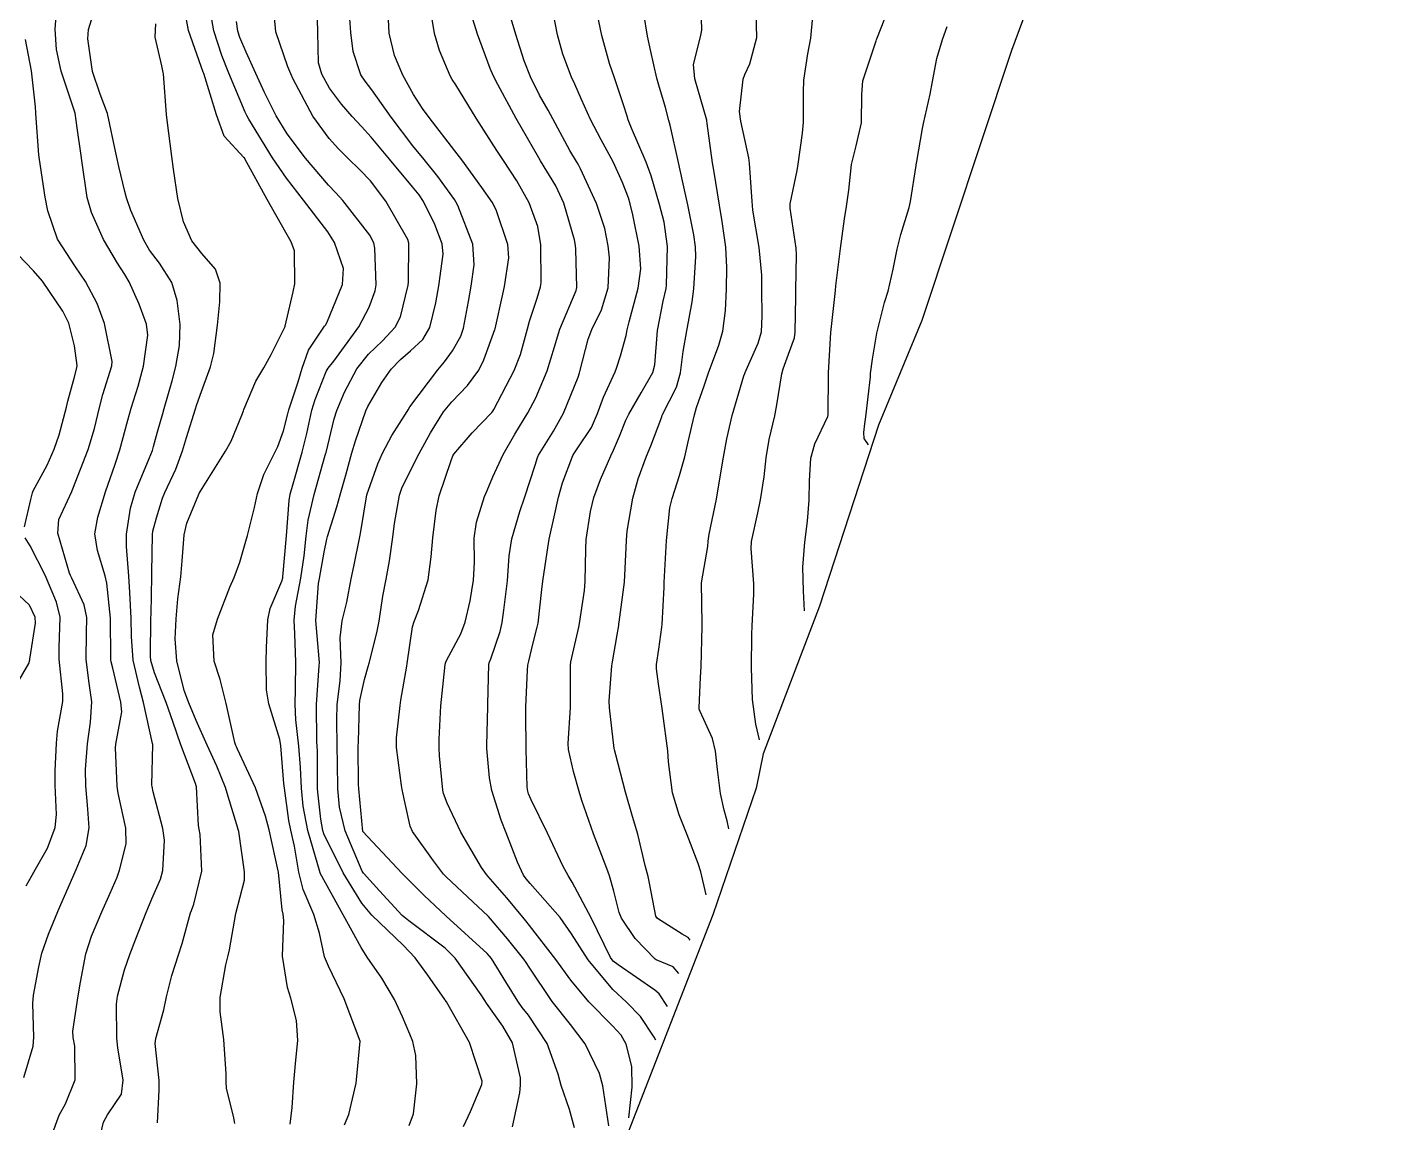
# Model space of a CAD drawing. Header units: metres. Extents: x 307586 to 320046, y 7427249 to 7434250.
# Drawn here: x 319616.2 to 319681.5, y 7427948.2 to 7428000.3 of the extents above; entities that cross this region are included whole.
import ezdxf

# ---------------------------------------------------------------- set-up
doc = ezdxf.new("R2010")
doc.units = ezdxf.units.M
doc.header["$MEASUREMENT"] = 0
for name, color, linetype in [('Area', 45, 'Continuous'), ('Curvas de Nivel 1m', 11, 'Continuous'), ('Curvas de Nivel 5m', 15, 'Continuous')]:
    doc.layers.add(name, color=color, linetype=linetype)

msp = doc.modelspace()

# ---------------------------------------------------------------- linework, layer by layer
at = {"layer": 'Area'}
msp.add_polyline3d([(319681.515, 7428052.785, 820.687), (319677.749, 7428040.725, 821.817), (319676.351, 7428036.979, 822.016), (319674.762, 7428033.068, 822.086), (319671.759, 7428024.615, 822.228), (319669.705, 7428017.219, 822.598), (319664.013, 7428001.587, 822.037), (319663.131, 7427999.196, 824.897), (319658.845, 7427986.339, 821.377), (319656.789, 7427981.357, 825.497), (319653.983, 7427972.74, 819.967), (319651.298, 7427965.698, 820.428), (319650.961, 7427964.068, 818.259), (319648.891, 7427958.048, 816.717), (319644.755, 7427947.407, 823.176)], dxfattribs=at)
at = {"layer": 'Curvas de Nivel 1m', "flags": 128}
for points, elevation in [([(319628.769, 7427948.069), (319628.864, 7427948.871), (319628.934, 7427950.067), (319629.031, 7427951.123), (319629.134, 7427952.065), (319629.057, 7427953.011), (319628.788, 7427954.07), (319628.633, 7427954.577), (319628.403, 7427956.076), (319628.467, 7427957.777), (319628.427, 7427958.076), (319628.385, 7427958.286), (319628.2, 7427960.08), (319628.194, 7427960.133), (319627.755, 7427962.085), (319627.585, 7427962.731), (319627.117, 7427964.091), (319626.261, 7427965.93), (319626.207, 7427966.045), (319626.179, 7427966.101), (319626.124, 7427966.243), (319625.711, 7427968.109), (319625.429, 7427969.238), (319625.136, 7427970.118), (319625.079, 7427971.371), (319625.298, 7427972.116), (319625.885, 7427973.634), (319626.091, 7427974.104), (319626.37, 7427974.829), (319626.649, 7427975.828), (319626.722, 7427976.097), (319627.063, 7427977.433), (319627.205, 7427978.092), (319627.507, 7427979.004), (319628.051, 7427980.084), (319628.177, 7427980.343), (319628.448, 7427981.089), (319628.652, 7427981.886), (319628.702, 7427982.078), (319629.137, 7427983.413), (319629.334, 7427984.071), (319629.643, 7427984.917), (319630.401, 7427986.061), (319630.446, 7427986.119), (319630.505, 7427986.229), (319631.258, 7427988.049), (319631.308, 7427988.816), (319630.877, 7427990.055), (319630.56, 7427990.562), (319629.399, 7427992.072), (319628.593, 7427993.119), (319627.927, 7427994.087), (319626.799, 7427995.92), (319626.696, 7427996.099), (319626.625, 7427996.247), (319625.842, 7427998.112), (319625.501, 7427998.957), (319625.129, 7428000.123), (319624.796, 7428002.034)], 806), ([(319646.183, 7427952.08), (319646.107, 7427952.221), (319645.455, 7427953.208), (319644.791, 7427953.88), (319644.132, 7427954.481), (319642.963, 7427955.902), (319642.165, 7427957.144), (319641.616, 7427957.916), (319640.189, 7427959.54), (319640.009, 7427959.75), (319639.88, 7427959.935), (319639.599, 7427960.542), (319639.048, 7427961.948), (319638.818, 7427962.54), (319638.364, 7427963.958), (319638.252, 7427964.556), (319638.138, 7427965.961), (319638.134, 7427966.102), (319638.181, 7427967.961), (319638.183, 7427968.073), (319638.225, 7427969.961), (319638.243, 7427970.031), (319638.317, 7427970.234), (319638.76, 7427971.53), (319638.857, 7427971.952), (319638.947, 7427972.549), (319639.115, 7427973.949), (319639.195, 7427975.133), (319639.317, 7427975.946), (319639.71, 7427977.245), (319639.939, 7427977.937), (319640.428, 7427979.441), (319640.542, 7427979.818), (319640.593, 7427979.928), (319641.3, 7427981.071), (319641.789, 7427981.917), (319642.48, 7427983.641), (319642.542, 7427983.85), (319642.563, 7427983.909), (319642.959, 7427985.452), (319643.126, 7427985.904), (319643.586, 7427986.836), (319643.911, 7427987.896), (319643.979, 7427989.327), (319643.916, 7427989.896), (319643.746, 7427990.717), (319643.357, 7427991.902), (319642.599, 7427993.556), (319642.474, 7427993.784), (319642.403, 7427993.913), (319642.092, 7427994.437), (319641.267, 7427995.93), (319641.047, 7427996.344), (319640.644, 7427997.07), (319640.206, 7427997.944), (319639.912, 7427998.696), (319639.511, 7427999.952), (319638.997, 7428001.658)], 814), ([(319648.573, 7427959), (319648.321, 7427960.088), (319648.203, 7427960.483), (319647.671, 7427961.846), (319647.286, 7427962.796), (319646.975, 7427963.853), (319646.791, 7427965.329), (319646.746, 7427965.855), (319646.52, 7427967.629), (319646.486, 7427967.858), (319646.305, 7427969.045), (319646.206, 7427969.756), (319646.208, 7427969.862), (319646.22, 7427969.956), (319646.325, 7427970.686), (319646.465, 7427971.734), (319646.478, 7427971.859), (319646.571, 7427973.648), (319646.585, 7427973.858), (319646.674, 7427975.572), (319646.695, 7427975.857), (319646.853, 7427977.411), (319646.952, 7427977.855), (319647.316, 7427978.959), (319647.555, 7427979.849), (319647.727, 7427980.563), (319648.017, 7427981.844), (319648.118, 7427982.191), (319648.477, 7427983.225), (319648.686, 7427983.837), (319649.175, 7427985.158), (319649.376, 7427985.827), (319649.5, 7427986.807), (319649.552, 7427987.83), (319649.569, 7427988.856), (319649.516, 7427989.83), (319649.347, 7427991.057), (319649.206, 7427991.834), (319648.937, 7427993.499), (319648.887, 7427993.837), (319648.631, 7427995.722), (319648.612, 7427995.84), (319648.606, 7427995.868), (319648.037, 7427997.846), (319647.978, 7427998.529), (319648.314, 7427999.844), (319648.366, 7428000.155), (319648.321, 7428001.844)], 818), ([(319649.663, 7427962.14), (319649.573, 7427962.512), (319649.435, 7427963.022), (319649.264, 7427963.825), (319649.123, 7427964.964), (319649.026, 7427965.829), (319648.883, 7427966.435), (319648.292, 7427967.727), (319648.246, 7427967.84), (319648.239, 7427967.895), (319648.308, 7427969.349), (319648.333, 7427969.84), (319648.39, 7427971.791), (319648.391, 7427971.839), (319648.393, 7427971.889), (319648.363, 7427973.84), (319648.65, 7427975.575), (319648.675, 7427975.836), (319648.72, 7427976.159), (319649.063, 7427977.83), (319649.203, 7427978.611), (319649.4, 7427979.825), (319649.56, 7427980.71), (319649.818, 7427981.82), (319650.375, 7427983.704), (319650.413, 7427983.811), (319650.434, 7427983.861), (319650.485, 7427983.968), (319651.055, 7427985.254), (319651.207, 7427985.803), (319651.252, 7427986.535), (319651.237, 7427987.809), (319651.223, 7427988.493), (319651.108, 7427989.812), (319650.803, 7427991.593), (319650.778, 7427991.817), (319650.775, 7427992.008), (319650.647, 7427993.819), (319650.607, 7427994.083), (319650.225, 7427995.824), (319650.17, 7427996.292), (319650.347, 7427997.823), (319650.428, 7427998.05), (319650.66, 7427998.557), (319650.991, 7427999.815), (319650.947, 7428001.568)], 819), ([(319617.225, 7427947.018), (319617.645, 7427948.204), (319617.76, 7427948.498), (319618.061, 7427949.05), (319618.514, 7427950.193), (319618.507, 7427951.784), (319618.419, 7427952.195), (319618.409, 7427952.498), (319618.664, 7427954.192), (319618.775, 7427954.835), (319619.034, 7427956.187), (319619.306, 7427957.032), (319619.792, 7427958.176), (319620.182, 7427959.074), (319620.514, 7427959.842), (319620.635, 7427960.166), (319620.945, 7427961.429), (319620.939, 7427962.163), (319620.571, 7427963.835), (319620.516, 7427964.167), (319620.442, 7427965.988), (319620.458, 7427966.168), (319620.739, 7427967.712), (319620.7, 7427968.166), (319620.309, 7427969.785), (319620.231, 7427970.09), (319620.218, 7427970.171), (319620.219, 7427970.267), (319620.208, 7427972.172), (319620.022, 7427973.838), (319619.949, 7427974.176), (319619.581, 7427975.388), (319619.45, 7427976.184), (319619.597, 7427976.98), (319619.97, 7427978.177), (319620.426, 7427979.501), (319620.653, 7427980.177), (319621.035, 7427981.59), (319621.193, 7427982.169), (319621.519, 7427983.21), (319621.772, 7427984.161), (319621.981, 7427985.641), (319621.921, 7427986.159), (319621.57, 7427987.112), (319621.098, 7427988.172), (319620.89, 7427988.529), (319620.542, 7427989.059), (319619.875, 7427990.187), (319619.294, 7427991.471), (319619.087, 7427992.195), (319618.838, 7427993.96), (319618.809, 7427994.198), (319618.616, 7427995.512), (319618.515, 7427996.201), (319618.476, 7427996.35), (319617.856, 7427998.208), (319617.637, 7427999.237), (319617.575, 7428000.211), (319617.642, 7428001.257)], 802), ([(319619.523, 7427946.685), (319619.866, 7427948.173), (319620.056, 7427948.512), (319620.726, 7427949.504), (319620.805, 7427950.163), (319620.553, 7427951.708), (319620.502, 7427952.166), (319620.494, 7427953.791), (319620.541, 7427954.166), (319620.877, 7427955.421), (319621.117, 7427956.16), (319621.41, 7427956.902), (319621.905, 7427958.153), (319621.984, 7427958.343), (319622.179, 7427958.797), (319622.59, 7427959.745), (319622.701, 7427960.145), (319622.769, 7427961.59), (319622.692, 7427962.145), (319622.24, 7427963.904), (319622.182, 7427964.151), (319622.174, 7427964.22), (319622.216, 7427966.15), (319622.21, 7427966.205), (319621.774, 7427968.155), (319621.581, 7427968.876), (319621.278, 7427970.16), (319621.196, 7427971.295), (319621.183, 7427972.162), (319621.132, 7427973.386), (319621.082, 7427974.163), (319620.961, 7427975.58), (319620.963, 7427976.164), (319621.158, 7427977.406), (319621.382, 7427978.16), (319622.047, 7427979.772), (319622.197, 7427980.154), (319622.252, 7427980.337), (319622.446, 7427981.029), (319622.691, 7427981.916), (319622.756, 7427982.147), (319623.148, 7427983.471), (319623.315, 7427984.142), (319623.49, 7427985.143), (319623.518, 7427986.14), (319623.378, 7427987.284), (319623.121, 7427988.144), (319622.542, 7427989.061), (319622.069, 7427989.678), (319621.791, 7427990.161), (319621.169, 7427991.576), (319620.969, 7427992.174), (319620.894, 7427992.483), (319620.598, 7427993.664), (319620.487, 7427994.181), (319620.463, 7427994.323), (319620.054, 7427996.186), (319619.711, 7427997.115), (319619.341, 7427998.193), (319619.119, 7427999.745), (319619.159, 7428000.195), (319619.516, 7428001.366)], 803), ([(319642.312, 7427947.907), (319642.062, 7427948.78), (319641.676, 7427949.914), (319641.536, 7427950.461), (319641, 7427951.921), (319640.116, 7427953.26), (319639.815, 7427953.63), (319639.6, 7427953.938), (319639.038, 7427954.848), (319638.35, 7427955.957), (319638.263, 7427956.076), (319638.146, 7427956.199), (319636.194, 7427957.98), (319636.173, 7427957.998), (319635.143, 7427958.956), (319634.192, 7427959.913), (319634.099, 7427960.011), (319632.223, 7427962.015), (319632.032, 7427964.032), (319632.022, 7427964.256), (319632.009, 7427966.033), (319632.011, 7427966.288), (319632.066, 7427968.032), (319632.088, 7427968.24), (319632.305, 7427969.246), (319632.475, 7427969.865), (319632.523, 7427970.028), (319632.898, 7427971.461), (319632.995, 7427972.023), (319633.171, 7427973.206), (319633.34, 7427974.02), (319633.499, 7427974.891), (319633.645, 7427976.017), (319633.737, 7427976.673), (319633.968, 7427978.014), (319634.075, 7427978.354), (319634.424, 7427979.07), (319634.903, 7427980.003), (319635.45, 7427980.993), (319636.068, 7427981.986), (319636.468, 7427982.465), (319637.21, 7427983.238), (319637.742, 7427983.967), (319637.988, 7427984.468), (319638.512, 7427985.915), (319638.526, 7427985.946), (319638.894, 7427987.592), (319638.971, 7427987.956), (319639.185, 7427989.315), (319639.133, 7427989.954), (319638.577, 7427991.599), (319638.387, 7427991.962), (319637.897, 7427992.66), (319636.936, 7427993.977), (319636.609, 7427994.412), (319635.388, 7427995.999), (319635.069, 7427996.436), (319634.644, 7427997.096), (319634.135, 7427998.015), (319633.736, 7427998.945), (319633.472, 7428000.022), (319633.414, 7428001.301)], 811), ([(319643.945, 7427948), (319643.652, 7427949.894), (319643.492, 7427950.486), (319642.808, 7427951.903), (319642.112, 7427952.821), (319641.248, 7427953.919), (319640.147, 7427955.548), (319639.998, 7427955.779), (319639.895, 7427955.934), (319639.114, 7427956.902), (319638.208, 7427957.959), (319638.191, 7427957.977), (319638.173, 7427957.998), (319637.72, 7427958.422), (319636.192, 7427959.848), (319636.124, 7427959.913), (319636.061, 7427959.982), (319635.586, 7427960.605), (319634.587, 7427962.005), (319634.477, 7427962.258), (319634.236, 7427963.336), (319634.092, 7427964.012), (319634.065, 7427964.192), (319633.829, 7427966.014), (319633.823, 7427966.461), (319633.996, 7427968.013), (319634.04, 7427968.268), (319634.312, 7427969.88), (319634.329, 7427970.01), (319634.589, 7427971.757), (319634.662, 7427972.005), (319634.883, 7427972.536), (319635.328, 7427973.996), (319635.476, 7427975.09), (319635.551, 7427975.993), (319635.709, 7427977.297), (319635.863, 7427977.988), (319636.43, 7427979.678), (319636.516, 7427979.896), (319636.566, 7427979.979), (319637.438, 7427980.981), (319638.363, 7427981.961), (319638.412, 7427982.012), (319638.464, 7427982.096), (319639.43, 7427983.951), (319639.727, 7427984.715), (319640.06, 7427985.945), (319640.159, 7427986.301), (319640.527, 7427987.392), (319640.694, 7427987.938), (319640.722, 7427988.124), (319640.701, 7427989.938), (319640.566, 7427990.816), (319640.151, 7427991.944), (319639.555, 7427992.988), (319638.921, 7427993.957), (319638.61, 7427994.433), (319637.621, 7427995.97), (319636.649, 7427997.55), (319636.482, 7427997.814), (319636.385, 7427997.984), (319635.869, 7427999.196), (319635.639, 7427999.996), (319635.439, 7428001.251)], 812), ([(319644.893, 7427948.37), (319645.059, 7427949.839), (319645.035, 7427950.824), (319644.77, 7427951.88), (319644.529, 7427952.305), (319644.112, 7427952.751), (319642.984, 7427953.901), (319642.138, 7427954.938), (319641.415, 7427955.917), (319640.169, 7427957.53), (319639.99, 7427957.753), (319639.839, 7427957.935), (319639.086, 7427958.851), (319638.192, 7427959.86), (319638.107, 7427959.961), (319637.873, 7427960.288), (319636.886, 7427961.973), (319636.237, 7427963.358), (319636.074, 7427963.815), (319636.039, 7427963.983), (319635.881, 7427965.608), (319635.859, 7427965.986), (319635.858, 7427966.397), (319635.936, 7427967.985), (319636.124, 7427969.796), (319636.147, 7427969.982), (319636.186, 7427970.11), (319636.319, 7427970.359), (319636.888, 7427971.421), (319637.092, 7427971.973), (319637.332, 7427972.992), (319637.496, 7427973.969), (319637.536, 7427974.808), (319637.534, 7427975.969), (319637.634, 7427976.734), (319638.026, 7427977.964), (319638.142, 7427978.236), (319638.422, 7427978.895), (319638.904, 7427979.953), (319639.466, 7427980.927), (319640.087, 7427981.936), (319640.47, 7427982.658), (319641.01, 7427983.932), (319641.348, 7427985.08), (319641.609, 7427985.924), (319642.385, 7427987.766), (319642.423, 7427987.912), (319642.363, 7427989.725), (319642.348, 7427989.913), (319642.3, 7427990.17), (319641.795, 7427991.922), (319641.417, 7427992.753), (319640.69, 7427993.939), (319640.605, 7427994.083), (319639.524, 7427995.951), (319638.649, 7427997.57), (319638.453, 7427997.962), (319638.292, 7427998.328), (319637.686, 7427999.97), (319637.219, 7428001.45)], 813), ([(319647.283, 7427955.25), (319647.001, 7427955.565), (319646.195, 7427955.902), (319646.154, 7427955.927), (319645.203, 7427956.914), (319644.543, 7427957.884), (319644.44, 7427958.15), (319644.186, 7427959.175), (319643.974, 7427959.892), (319643.843, 7427960.249), (319643.217, 7427961.9), (319642.662, 7427963.483), (319642.524, 7427963.907), (319642.257, 7427964.872), (319642.015, 7427965.913), (319641.998, 7427966.19), (319642.114, 7427967.912), (319642.119, 7427968.088), (319642.11, 7427969.912), (319642.137, 7427970.091), (319642.328, 7427970.91), (319642.517, 7427971.732), (319642.548, 7427971.908), (319642.78, 7427973.485), (319642.818, 7427973.905), (319642.843, 7427975.448), (319642.87, 7427975.905), (319643.066, 7427977.244), (319643.227, 7427977.902), (319643.548, 7427978.773), (319644.04, 7427979.894), (319644.164, 7427980.166), (319644.447, 7427980.825), (319644.755, 7427981.589), (319644.901, 7427981.883), (319645.488, 7427982.89), (319646.037, 7427983.867), (319646.126, 7427984.228), (319646.261, 7427985.864), (319646.527, 7427987.264), (319646.666, 7427987.859), (319646.69, 7427988.014), (319646.73, 7427989.858), (319646.57, 7427991.018), (319646.354, 7427991.863), (319645.954, 7427993.227), (319645.717, 7427993.873), (319645.016, 7427995.496), (319644.868, 7427995.886), (319644.815, 7427996.068), (319644.64, 7427996.606), (319644.21, 7427997.894), (319643.978, 7427998.578), (319643.607, 7427999.901), (319643.324, 7428001.273)], 816), ([(319647.823, 7427956.84), (319647.719, 7427956.96), (319647.439, 7427957.12), (319646.254, 7427957.859), (319646.174, 7427957.983), (319645.882, 7427959.556), (319645.81, 7427959.866), (319645.673, 7427960.396), (319645.32, 7427961.874), (319645.076, 7427962.722), (319644.738, 7427963.883), (319644.269, 7427965.657), (319644.216, 7427965.891), (319644.202, 7427965.963), (319643.968, 7427967.893), (319643.959, 7427968.231), (319644.089, 7427969.892), (319644.115, 7427970.093), (319644.335, 7427971.372), (319644.413, 7427971.818), (319644.423, 7427971.889), (319644.435, 7427971.98), (319644.684, 7427973.885), (319644.764, 7427975.507), (319644.779, 7427975.884), (319644.818, 7427976.305), (319645.085, 7427977.88), (319645.341, 7427978.795), (319645.743, 7427979.87), (319645.938, 7427980.37), (319646.461, 7427981.756), (319646.487, 7427981.835), (319646.501, 7427981.86), (319647.164, 7427983.165), (319647.357, 7427983.851), (319647.485, 7427984.864), (319647.651, 7427985.849), (319647.906, 7427987.226), (319647.988, 7427987.845), (319648.083, 7427989.379), (319648.069, 7427989.845), (319647.994, 7427990.413), (319647.711, 7427991.849), (319647.453, 7427992.993), (319647.257, 7427993.853), (319646.856, 7427995.631), (319646.802, 7427995.858), (319646.639, 7427996.471), (319646.32, 7427997.535), (319646.234, 7427997.866), (319645.945, 7427999.15), (319645.78, 7427999.873), (319645.613, 7428000.952)], 817), ([(319653.263, 7427972.52), (319653.209, 7427973.471), (319653.185, 7427974.592), (319653.275, 7427975.781), (319653.404, 7427976.778), (319653.477, 7427977.779), (319653.5, 7427978.701), (319653.572, 7427979.779), (319653.749, 7427980.471), (319654.368, 7427981.771), (319654.387, 7427981.847), (319654.405, 7427983.771), (319654.404, 7427983.851), (319654.513, 7427985.77), (319654.738, 7427987.767), (319654.762, 7427987.993), (319654.977, 7427989.764), (319655.162, 7427991.173), (319655.261, 7427991.76), (319655.374, 7427992.542), (319655.507, 7427993.756), (319655.719, 7427994.651), (319655.972, 7427995.75), (319655.988, 7427997.092), (319656.039, 7427997.749), (319656.672, 7427999.644), (319656.697, 7427999.715), (319656.709, 7427999.74), (319657.267, 7428001.162)], 821), ([(319622.435, 7427948.146), (319622.522, 7427949.692), (319622.517, 7427950.146), (319622.335, 7427951.912), (319622.356, 7427952.147), (319622.737, 7427953.524), (319622.87, 7427954.143), (319623.121, 7427955.152), (319623.439, 7427956.137), (319623.612, 7427956.674), (319624.013, 7427958.132), (319624.055, 7427958.25), (319624.177, 7427958.547), (319624.554, 7427960.125), (319624.478, 7427961.867), (319624.42, 7427962.127), (319624.399, 7427962.301), (319624.305, 7427964.129), (319624.291, 7427964.177), (319624.245, 7427964.295), (319623.555, 7427966.137), (319623.179, 7427967.241), (319622.852, 7427968.144), (319622.307, 7427969.569), (319622.126, 7427970.152), (319622.106, 7427970.363), (319622.13, 7427972.152), (319622.133, 7427972.364), (319622.176, 7427974.152), (319622.179, 7427974.338), (319622.206, 7427976.152), (319622.226, 7427976.311), (319622.395, 7427976.947), (319622.676, 7427977.88), (319622.785, 7427978.146), (319623.31, 7427979.255), (319623.627, 7427980.138), (319623.818, 7427980.761), (319624.251, 7427982.132), (319624.302, 7427982.294), (319624.469, 7427982.775), (319624.964, 7427984.123), (319625.126, 7427984.757), (319625.308, 7427986.118), (319625.405, 7427987.232), (319625.421, 7427988.117), (319625.199, 7427988.779), (319624.547, 7427989.531), (319624.084, 7427990.135), (319623.678, 7427991.027), (319623.413, 7427992.142), (319623.205, 7427993.536), (319623.121, 7427994.145), (319622.9, 7427995.867), (319622.872, 7427996.148), (319622.721, 7427998.08), (319622.71, 7427998.149), (319622.656, 7427998.458), (319622.339, 7427999.824), (319622.347, 7428000.155), (319622.369, 7428000.463)], 804), ([(319631.344, 7427948.037), (319631.55, 7427948.543), (319631.902, 7427950.032), (319631.929, 7427950.178), (319632.103, 7427952.03), (319631.34, 7427954.038), (319630.584, 7427955.6), (319630.4, 7427956.047), (319630.16, 7427957.173), (319629.895, 7427958.054), (319629.376, 7427959.253), (319629.176, 7427960.065), (319628.964, 7427961.316), (319628.786, 7427962.072), (319628.693, 7427962.539), (319628.487, 7427964.076), (319628.466, 7427964.297), (319628.321, 7427966.079), (319628.267, 7427966.384), (319627.74, 7427968.086), (319627.635, 7427968.752), (319627.619, 7427970.087), (319627.64, 7427970.77), (319627.7, 7427972.086), (319627.804, 7427972.63), (319628.361, 7427973.926), (319628.405, 7427974.079), (319628.411, 7427974.127), (319628.584, 7427976.077), (319628.713, 7427977.771), (319628.766, 7427978.075), (319628.907, 7427978.562), (319629.337, 7427980.066), (319629.553, 7427980.957), (319629.798, 7427982.067), (319629.958, 7427982.575), (319630.481, 7427983.9), (319630.57, 7427984.059), (319630.84, 7427984.407), (319632.036, 7427986.037), (319632.522, 7427986.968), (319632.812, 7427987.746), (319632.855, 7427988.027), (319632.792, 7427989.786), (319632.747, 7427990.028), (319632.558, 7427990.401), (319631.273, 7427992.05), (319630.94, 7427992.408), (319630.59, 7427992.773), (319629.496, 7427994.071), (319628.614, 7427995.229), (319628.088, 7427996.085), (319627.541, 7427997.189), (319627.129, 7427998.095), (319626.663, 7427999.104), (319626.368, 7427999.802), (319626.274, 7428000.106), (319626.21, 7428000.577)], 807), ([(319634.429, 7427948.004), (319634.63, 7427948.573), (319634.796, 7427949.999), (319634.745, 7427951.349), (319634.603, 7427952.003), (319634.464, 7427952.362), (319634.115, 7427953.185), (319633.726, 7427954.014), (319633.129, 7427955.024), (319632.435, 7427956.027), (319632.15, 7427956.479), (319631.282, 7427958.039), (319630.193, 7427960.026), (319630.185, 7427960.042), (319629.601, 7427962.059), (319629.381, 7427963.21), (319629.301, 7427964.064), (319629.249, 7427965.061), (319629.171, 7427966.066), (319629.026, 7427967.324), (319628.996, 7427968.069), (319629.021, 7427968.79), (319629.028, 7427970.069), (319628.979, 7427971.424), (319628.959, 7427972.071), (319629.019, 7427972.739), (319629.268, 7427974.066), (319629.435, 7427975.125), (319629.532, 7427976.063), (319629.625, 7427976.831), (319629.902, 7427978.058), (319630.432, 7427979.92), (319630.462, 7427980.02), (319630.47, 7427980.05), (319630.854, 7427981.657), (319630.983, 7427982.052), (319631.355, 7427982.93), (319631.943, 7427984.038), (319632.493, 7427984.726), (319633.165, 7427985.361), (319633.771, 7427986.017), (319634.017, 7427986.516), (319634.38, 7427988.012), (319634.393, 7427988.153), (319634.417, 7427990.011), (319634.373, 7427990.194), (319633.326, 7427992.023), (319632.592, 7427992.986), (319632.076, 7427993.516), (319631.528, 7427994.046), (319631.061, 7427994.505), (319630.612, 7427994.994), (319629.839, 7427996.068), (319628.906, 7427997.82), (319628.791, 7427998.079), (319628.656, 7427998.413), (319628.081, 7428000.086), (319628.014, 7428000.756)], 808), ([(319637.012, 7427947.97), (319637.353, 7427948.674), (319637.897, 7427949.962), (319637.914, 7427950.123), (319637.298, 7427951.968), (319636.203, 7427953.898), (319636.143, 7427953.98), (319636.123, 7427954.008), (319635.314, 7427955.172), (319634.723, 7427956.001), (319634.152, 7427956.597), (319632.645, 7427958.025), (319632.179, 7427958.591), (319631.282, 7427960.039), (319630.372, 7427961.897), (319630.32, 7427962.049), (319630.228, 7427962.596), (319630.075, 7427963.886), (319630.063, 7427964.053), (319630.059, 7427965.851), (319630.045, 7427966.053), (319630.025, 7427966.295), (319630.018, 7427968.054), (319630.147, 7427969.888), (319630.156, 7427970.052), (319630.139, 7427970.23), (319629.989, 7427972.055), (319630.117, 7427973.811), (319630.157, 7427974.053), (319630.376, 7427975.311), (319630.507, 7427975.924), (319630.546, 7427976.048), (319630.987, 7427977.461), (319631.147, 7427978.043), (319631.426, 7427979.036), (319631.702, 7427980.037), (319631.869, 7427980.611), (319632.369, 7427982.031), (319632.465, 7427982.237), (319633.122, 7427983.378), (319633.568, 7427984.019), (319634.019, 7427984.486), (319634.496, 7427984.892), (319635.077, 7427985.429), (319635.411, 7427985.997), (319635.707, 7427987.174), (319635.85, 7427987.99), (319636.048, 7427989.487), (319636.005, 7427989.988), (319635.66, 7427990.9), (319635.109, 7427992.002), (319634.903, 7427992.322), (319634.59, 7427992.702), (319633.495, 7427994.021), (319632.619, 7427995.07), (319632.158, 7427995.569), (319631.711, 7427996.044), (319631.209, 7427996.629), (319630.643, 7427997.393), (319630.274, 7427998.064), (319630.116, 7427998.607), (319630.082, 7428000.066), (319630.065, 7428000.683)], 809), ([(319656.313, 7427980.41), (319656.111, 7427980.726), (319656.085, 7427981.009), (319656.132, 7427981.419), (319656.185, 7427981.744), (319656.399, 7427983.658), (319656.403, 7427983.741), (319656.409, 7427983.816), (319656.494, 7427984.49), (319656.706, 7427985.738), (319657.073, 7427987.189), (319657.242, 7427987.733), (319657.492, 7427988.782), (319657.675, 7427989.729), (319657.859, 7427990.432), (319658.255, 7427991.723), (319658.314, 7427991.995), (319658.575, 7427993.72), (319658.578, 7427993.746), (319658.606, 7427993.903), (319658.877, 7427995.47), (319658.927, 7427995.717), (319659.254, 7427997.107), (319659.364, 7427997.713), (319659.57, 7427998.805), (319659.836, 7427999.708), (319660.056, 7428000.333)], 822), ([(319616.074, 7427950.298), (319616.523, 7427951.789), (319616.553, 7427952.215), (319616.511, 7427953.824), (319616.543, 7427954.216), (319616.786, 7427955.564), (319616.937, 7427956.212), (319617.248, 7427957.117), (319617.701, 7427958.205), (319617.845, 7427958.534), (319618.184, 7427959.33), (319618.564, 7427960.194), (319619.051, 7427961.347), (319619.192, 7427962.185), (319619.118, 7427963.073), (319619.022, 7427964.188), (319619.02, 7427964.958), (319619.107, 7427966.187), (319619.247, 7427967.217), (319619.314, 7427968.185), (319619.191, 7427969.076), (319619.044, 7427970.189), (319619.068, 7427971.453), (319619.077, 7427972.189), (319618.956, 7427972.798), (319618.362, 7427974.074), (319618.301, 7427974.201), (319618.254, 7427974.311), (319617.691, 7427976.207), (319617.741, 7427976.859), (319618.355, 7427978.201), (319618.376, 7427978.238), (319618.414, 7427978.325), (319619.145, 7427980.193), (319619.447, 7427981.191), (319619.672, 7427982.188), (319619.839, 7427982.817), (319620.272, 7427984.182), (319620.288, 7427984.379), (319619.923, 7427986.186), (319619.565, 7427987.142), (319619.02, 7427988.195), (319618.54, 7427988.895), (319617.68, 7427990.209), (319617.223, 7427991.564), (319617.099, 7427992.215), (319616.814, 7427994.004), (319616.788, 7427994.218), (319616.645, 7427996.198), (319616.642, 7427996.22), (319616.627, 7427996.506), (319616.436, 7427998.223), (319616.148, 7427999.708)], 801), ([(319615.284, 7427968.235), (319616.311, 7427970.013), (319616.355, 7427970.177), (319616.362, 7427970.22), (319616.637, 7427971.919), (319616.622, 7427972.217), (319616.349, 7427972.782), (319615.6, 7427973.476)], 799)]:
    msp.add_lwpolyline(points, dxfattribs=dict(at, elevation=elevation))
at = {"layer": 'Curvas de Nivel 5m', "flags": 128}
for points, elevation in [([(319626.127, 7427948.099), (319626.057, 7427948.463), (319625.737, 7427949.772), (319625.714, 7427950.105), (319625.717, 7427950.467), (319625.61, 7427952.107), (319625.434, 7427953.428), (319625.43, 7427954.11), (319625.697, 7427955.665), (319625.808, 7427956.105), (319625.873, 7427956.378), (319626.173, 7427958.1), (319626.589, 7427959.696), (319626.591, 7427960.096), (319626.312, 7427962.009), (319626.292, 7427962.099), (319626.225, 7427962.329), (319625.813, 7427963.681), (319625.68, 7427964.108), (319625.264, 7427965.126), (319624.811, 7427966.122), (319624.28, 7427967.287), (319623.928, 7427968.134), (319623.709, 7427968.725), (319623.356, 7427970.14), (319623.285, 7427971.184), (319623.326, 7427972.14), (319623.41, 7427973.082), (319623.554, 7427974.138), (319623.618, 7427974.89), (319623.709, 7427976.137), (319623.845, 7427976.681), (319624.412, 7427978.075), (319624.433, 7427978.109), (319624.445, 7427978.13), (319624.489, 7427978.205), (319625.687, 7427980.111), (319625.95, 7427980.598), (319626.459, 7427981.835), (319626.532, 7427982.029), (319626.557, 7427982.099), (319627.128, 7427983.441), (319627.508, 7427984.09), (319627.857, 7427984.719), (319628.502, 7427986.022), (319628.516, 7427986.067), (319628.901, 7427987.703), (319628.989, 7427988.075), (319628.966, 7427989.659), (319628.811, 7427990.077), (319628.56, 7427990.525), (319627.66, 7427992.089), (319626.602, 7427994.04), (319626.58, 7427994.077), (319626.549, 7427994.101), (319625.616, 7427995.118), (319625.246, 7427996.121), (319624.652, 7427998.088), (319624.637, 7427998.13), (319624.625, 7427998.158), (319623.921, 7428000.138), (319623.737, 7428001.09)], 805), ([(319639.346, 7427947.941), (319639.697, 7427949.563), (319639.729, 7427949.935), (319639.733, 7427950.28), (319639.352, 7427951.941), (319638.897, 7427952.735), (319638.122, 7427953.834), (319638.036, 7427953.961), (319637.86, 7427954.229), (319636.626, 7427955.975), (319636.15, 7427956.45), (319634.417, 7427957.759), (319634.172, 7427957.947), (319634.103, 7427958.011), (319633.021, 7427959.185), (319632.248, 7427960.029), (319632.194, 7427960.117), (319631.378, 7427962.038), (319631.106, 7427963.169), (319631.035, 7427964.042), (319631.015, 7427965.283), (319631.004, 7427966.043), (319630.983, 7427967.342), (319631.007, 7427968.043), (319631.148, 7427969.198), (319631.193, 7427970.041), (319631.145, 7427971.228), (319631.235, 7427972.041), (319631.46, 7427972.931), (319631.673, 7427974.037), (319631.788, 7427974.617), (319632.078, 7427976.033), (319632.129, 7427976.29), (319632.413, 7427978.03), (319632.941, 7427979.512), (319633.159, 7427980.023), (319633.608, 7427980.856), (319634.336, 7427982.011), (319634.386, 7427982.088), (319634.465, 7427982.223), (319635.794, 7427983.99), (319636.113, 7427984.361), (319636.497, 7427984.888), (319636.888, 7427985.595), (319637.021, 7427985.975), (319637.259, 7427987.239), (319637.385, 7427987.971), (319637.534, 7427988.979), (319637.463, 7427989.971), (319636.756, 7427991.803), (319636.658, 7427991.979), (319636.584, 7427992.102), (319635.801, 7427993.198), (319635.151, 7427994.002), (319634.612, 7427994.648), (319633.569, 7427996.021), (319632.646, 7427997.32), (319632.338, 7427997.724), (319632.132, 7427998.038), (319631.762, 7427999.141), (319631.646, 7428000.045), (319631.573, 7428001.164)], 810), ([(319646.733, 7427953.67), (319646.338, 7427954.277), (319646.132, 7427954.46), (319644.38, 7427955.656), (319644.152, 7427955.83), (319644.099, 7427955.891), (319644.029, 7427956.016), (319643.097, 7427957.901), (319642.19, 7427959.597), (319642.006, 7427959.912), (319641.77, 7427960.344), (319641.013, 7427961.922), (319640.239, 7427963.522), (319640.114, 7427963.804), (319640.077, 7427963.932), (319640.055, 7427964.124), (319640.007, 7427965.934), (319639.988, 7427967.633), (319639.993, 7427967.935), (319640.066, 7427969.69), (319640.09, 7427969.933), (319640.129, 7427970.119), (319640.328, 7427970.934), (319640.534, 7427971.734), (319640.568, 7427971.928), (319640.75, 7427973.535), (319640.804, 7427973.926), (319640.999, 7427975.309), (319641.1, 7427975.923), (319641.341, 7427976.983), (319641.546, 7427977.919), (319641.73, 7427978.606), (319642.233, 7427979.912), (319642.304, 7427980.042), (319642.438, 7427980.224), (319643.121, 7427981.235), (319643.41, 7427981.901), (319643.688, 7427982.681), (319644.239, 7427983.892), (319644.311, 7427984.067), (319644.494, 7427984.653), (319644.772, 7427985.623), (319644.822, 7427985.885), (319644.913, 7427986.28), (319645.344, 7427987.878), (319645.46, 7427988.795), (319645.386, 7427989.878), (319645.089, 7427991.368), (319644.956, 7427991.884), (319644.871, 7427992.171), (319644.593, 7427992.907), (319644.141, 7427993.895), (319643.579, 7427994.94), (319643.068, 7427995.906), (319642.642, 7427996.85), (319642.318, 7427997.584), (319642.169, 7427997.917), (319641.752, 7427999.011), (319641.489, 7427999.928), (319641.21, 7428001.417)], 815), ([(319651.123, 7427966.37), (319650.94, 7427967.111), (319650.783, 7427968.291), (319650.735, 7427969.806), (319650.75, 7427971.392), (319650.766, 7427971.806), (319650.857, 7427973.306), (319650.85, 7427973.805), (319650.717, 7427975.478), (319650.736, 7427975.807), (319651.038, 7427977.172), (319651.172, 7427977.802), (319651.335, 7427978.89), (319651.435, 7427979.8), (319651.577, 7427980.668), (319651.842, 7427981.796), (319651.946, 7427982.318), (319652.177, 7427983.793), (319652.241, 7427984.039), (319652.497, 7427984.737), (319652.784, 7427985.512), (319652.824, 7427985.787), (319652.846, 7427987.47), (319652.85, 7427987.787), (319652.88, 7427989.456), (319652.861, 7427989.787), (319652.581, 7427991.68), (319652.574, 7427991.79), (319652.584, 7427991.898), (319652.916, 7427993.471), (319652.961, 7427993.786), (319653.161, 7427995.248), (319653.222, 7427995.784), (319653.219, 7427997.213), (319653.229, 7427997.784), (319653.421, 7427999.027), (319653.56, 7427999.781), (319653.653, 7428000.816)], 820), ([(319616.103, 7427976.509), (319616.407, 7427977.818), (319616.492, 7427978.139), (319616.522, 7427978.219), (319617.183, 7427979.455), (319617.526, 7427980.209), (319617.757, 7427980.893), (319618.111, 7427982.204), (319618.176, 7427982.493), (319618.477, 7427983.591), (319618.599, 7427984.082), (319618.609, 7427984.199), (319618.492, 7427985.124), (319618.224, 7427986.203), (319617.93, 7427986.788), (319616.971, 7427988.216), (319616.538, 7427988.7), (319615.797, 7427989.483)], 800), ([(319616.185, 7427959.416), (319616.471, 7427959.936), (319616.632, 7427960.216), (319617.208, 7427961.209), (319617.575, 7427962.206), (319617.625, 7427962.81), (319617.564, 7427964.207), (319617.56, 7427964.896), (319617.627, 7427966.206), (319617.686, 7427966.791), (319617.937, 7427968.204), (319617.938, 7427968.562), (319617.753, 7427970.206), (319617.757, 7427970.77), (319617.801, 7427972.205), (319617.638, 7427972.92), (319617.092, 7427974.213), (319616.377, 7427975.606), (319616.145, 7427975.988)], 800)]:
    msp.add_lwpolyline(points, dxfattribs=dict(at, elevation=elevation))

doc.saveas('drawing.dxf')
